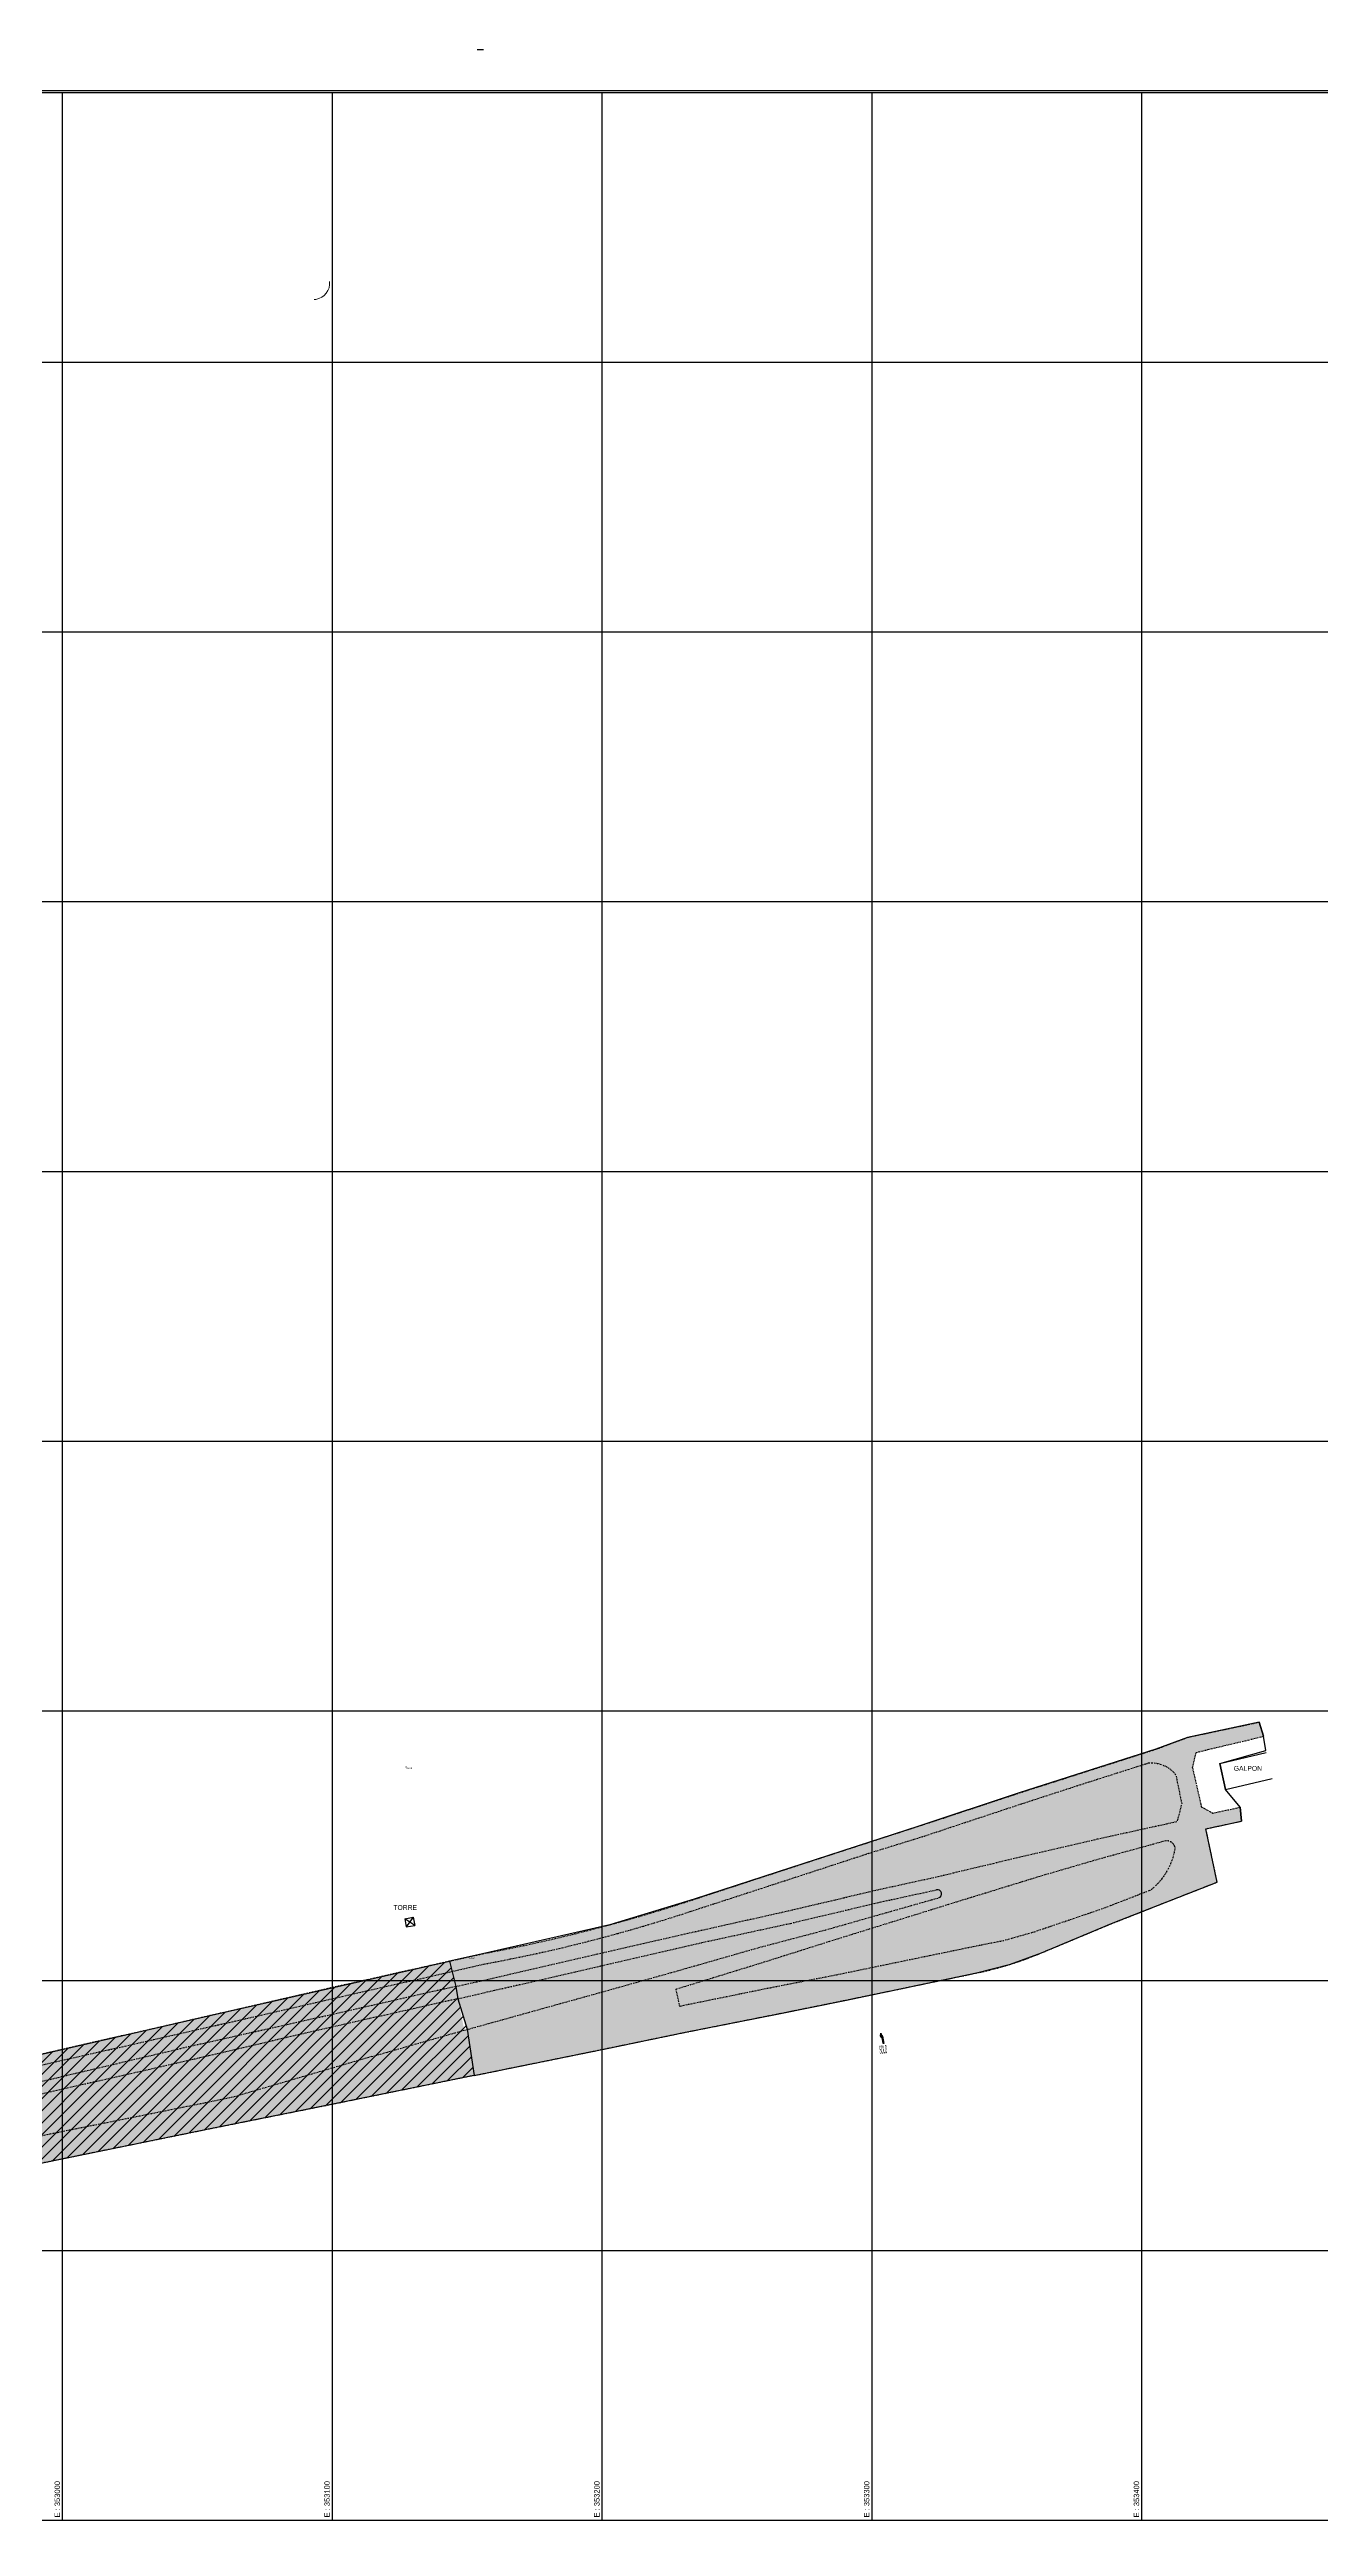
# Model space of a CAD drawing. Extents: x 350769 to 354978, y 6304672 to 6307963.
# Drawn here: x 352995 to 353466, y 6305298 to 6306216 of the extents above; entities that cross this region are included whole.
import ezdxf
from ezdxf.enums import TextEntityAlignment as Align

# ---------------------------------------------------------------- set-up
doc = ezdxf.new("R2010")
doc.units = 0
for name, pattern in [('ACAD_ISO03W100', [30, 12, -18]), ('DASHED', [19.05, 12.7, -6.35]), ('DIVIDE', [1.25, 0.5, -0.25, 0, -0.25, 0, -0.25]), ('JPG_DASHDOT', [1, 0.5, -0.25, 0, -0.25])]:
    doc.linetypes.add(name, pattern=pattern)
doc.layers.get('0').update_dxf_attribs({"linetype": 'CONTINUOUS'})
for name, color, linetype in [('-LAMINA 1_1250', 1, 'CONTINUOUS'), ('0-LEVANTAMIENTO 2020.OCT', 211, 'CONTINUOUS'), ('0-LEVANTAMIENTO 2020.SEP', 252, 'CONTINUOUS'), ('00_Demarcacion Existente', 252, 'CONTINUOUS'), ('03_Pav ext_HCV', 34, 'CONTINUOUS'), ('1-coordenadas', 8, 'CONTINUOUS'), ('1-GALPON', 7, 'CONTINUOUS'), ('1-LINEA DE CIERRO', 7, 'DIVIDE'), ('1-PAVIMENTO', 161, 'CONTINUOUS'), ('2-ACHURADO JARDINERA', 252, 'CONTINUOUS'), ('2-ACHURADO RADIER', 9, 'CONTINUOUS'), ('GYS_DEMARCACION', 2, 'CONTINUOUS'), ('TOP-URB-SOLERAS', 2, 'JPG_DASHDOT'), ('V-NODE-TEXT4', 4, 'CONTINUOUS')]:
    doc.layers.add(name, color=color, linetype=linetype)
doc.layers.add('0_ASD_SOLERA NUEVA', color=31, linetype='CONTINUOUS', lineweight=13)
doc.styles.add('A', font='arial.ttf', dxfattribs={"height": 2})
doc.styles.add('Arial', font='arial.ttf', dxfattribs={"height": 10})

# ---------------------------------------------------------------- blocks, each defined once
blk = doc.blocks.new('COORDENADAS')
at = {"layer": '-LAMINA 1_1250'}
blk.add_lwpolyline([(0, 0), (1436.25, 0), (1436.25, -923.479), (0, -923.479)], close=True, dxfattribs=at)
at = {"layer": '1-coordenadas'}
for p, q in [((20, -0.625), (1420, -0.625)), ((820, -900.625), (820, -0.625)), ((920, -900.625), (920, -0.625)), ((1020, -900.625), (1020, -0.625)), ((1120, -900.625), (1120, -0.625)), ((1220, -900.625), (1220, -0.625)), ((20, -100.625), (1420, -100.625)), ((20, -200.625), (1420, -200.625)), ((20, -300.625), (1420, -300.625)), ((20, -400.625), (1420, -400.625)), ((20, -500.625), (1420, -500.625)), ((20, -600.625), (1420, -600.625)), ((20, -700.625), (1420, -700.625)), ((20, -800.625), (1420, -800.625)), ((20, -900.625), (1420, -900.625))]:
    blk.add_line(p, q, dxfattribs=at)
blk = doc.blocks.new('*U819', base_point=(353150.45, 6305508.78))
at = {"layer": 'V-NODE-TEXT4', "lineweight": -2}
for p, q in [((353150.41, 6305508.74), (353150.5, 6305508.83)), ((353150.41, 6305508.83), (353150.5, 6305508.74))]:
    blk.add_line(p, q, dxfattribs=at)
blk.add_circle((353150.45, 6305508.78), 0.0318, dxfattribs=at)
at = {"layer": 'V-NODE-TEXT4', "linetype": 'ByBlock', "style": 'A'}
for s, insert, char_height, attachment_point in [('9', (353150.53, 6305508.84), 0.0635, 7), ('687.00', (353150.53, 6305508.81), 0.0635, 1), ('-OC2', (353150.53, 6305508.7), 0.635, 1)]:
    blk.add_mtext(s, dxfattribs=dict(at, insert=insert, char_height=char_height, attachment_point=attachment_point))
blk = doc.blocks.new('*U820', base_point=(353127.34, 6305579.2))
at = {"layer": 'V-NODE-TEXT4', "lineweight": -2}
for p, q in [((353127.29, 6305579.16), (353127.38, 6305579.25)), ((353127.29, 6305579.25), (353127.38, 6305579.16))]:
    blk.add_line(p, q, dxfattribs=at)
blk.add_circle((353127.34, 6305579.2), 0.0318, dxfattribs=at)
at = {"layer": 'V-NODE-TEXT4', "linetype": 'ByBlock', "style": 'A'}
for s, insert, char_height, attachment_point in [('686.89', (353127.41, 6305579.23), 0.0635, 1), ('111', (353127.41, 6305579.27), 0.0635, 7), ('-OC1', (353127.41, 6305579.13), 0.635, 1)]:
    blk.add_mtext(s, dxfattribs=dict(at, insert=insert, char_height=char_height, attachment_point=attachment_point))
blk = doc.blocks.new('FIZQ')
at = {"layer": 'GYS_DEMARCACION', "linetype": 'Continuous'}
h = blk.add_hatch(color=0, dxfattribs=at)
edge = h.paths.add_edge_path()
edge.add_line((-0.27, 2.25), (-0.57, 3.01))
edge.add_line((-0.57, 3.01), (-0.27, 4.01))
edge.add_line((-0.27, 4.01), (-0.27, 3.21))
edge.add_arc((-0.28, 2.87), 0.333, -11.83962, 87.94377, ccw=False)
edge.add_line((0.05, 2.81), (0.15, 0))
edge.add_line((0.15, 0), (-0.15, 0))
edge.add_line((-0.15, 0), (-0.06, 2.43))
edge.add_arc((-0.36, 2.51), 0.306, 345.18928, 433.21492)
edge.add_line((-0.27, 2.81), (-0.27, 2.25))
at = {"layer": 'GYS_DEMARCACION', "color": 0, "linetype": 'Continuous'}
blk.add_lwpolyline([(-0.27, 2.25), (-0.57, 3.01), (-0.27, 4.01), (-0.27, 3.21, -0.465158), (0.05, 2.81), (0.15, 0), (-0.15, 0), (-0.06, 2.43, 0.404156), (-0.27, 2.81)], format="xyb", close=True, dxfattribs=at)
blk = doc.blocks.new('*U1241')
at = {"color": 0, "linetype": 'Continuous'}
blk.add_blockref('FIZQ', (0, 0), dxfattribs=at)

msp = doc.modelspace()

# ---------------------------------------------------------------- hatches: boundary and pattern name
at = {"layer": '0-LEVANTAMIENTO 2020.OCT'}
h = msp.add_hatch(dxfattribs=at)
h.set_pattern_fill('ANSI31', color=256)
h.paths.add_polyline_path([(353145.758, 6305497.876), (353143.394, 6305507.199), (353058.382, 6305487.892), (353001.864, 6305474.938), (352951.314, 6305463.342), (352910.612, 6305454.161), (352850.569, 6305440.52), (352805.353, 6305430.583), (352769.908, 6305423.921), (352732.876, 6305417.112), (352728.417, 6305418.138), (352731.176, 6305425.01), (352727.087, 6305428.871), (352724.943, 6305427.042), (352705.199, 6305433.549), (352703.247, 6305437.495), (352701.637, 6305437.786), (352607.857, 6305400.821), (352612.725, 6305393.448), (352610.749, 6305389.058), (352611.642, 6305384.925), (352615.033, 6305355.756), (352670.451, 6305366.922), (352719.255, 6305376.912), (352761.019, 6305385.477), (352812.049, 6305395.712), (352858.796, 6305405.308), (352905.963, 6305414.799), (352951.001, 6305423.993), (352999.781, 6305433.872), (353055.242, 6305445.151), (353102.001, 6305454.541), (353152.584, 6305464.876), (353149.9, 6305482.025), (353146.47, 6305493.302)])
at = {"layer": '0-LEVANTAMIENTO 2020.SEP'}
h = msp.add_hatch(dxfattribs=at)
h.set_pattern_fill('ANSI31', color=256)
h.paths.add_polyline_path([(352670.451, 6305366.922), (352615.033, 6305355.756), (352611.642, 6305384.925), (352610.749, 6305389.058), (352612.725, 6305393.448), (352607.857, 6305400.821), (352701.637, 6305437.786), (352703.247, 6305437.495), (352705.199, 6305433.549), (352723.88, 6305427.392), (352725.365, 6305427.402), (352727.087, 6305428.871), (352731.176, 6305425.01), (352728.645, 6305418.705), (352729.479, 6305417.894), (352732.786, 6305417.133), (352735.431, 6305417.582), (352769.908, 6305423.921), (352805.353, 6305430.583), (352850.569, 6305440.52), (352910.612, 6305454.161), (352951.314, 6305463.342), (353001.864, 6305474.938), (353058.382, 6305487.892), (353143.394, 6305507.199), (353145.758, 6305497.876), (353146.47, 6305493.302), (353149.9, 6305482.025), (353152.584, 6305464.876), (353102.001, 6305454.541), (353055.242, 6305445.151), (352999.781, 6305433.872), (352951.001, 6305423.993), (352905.963, 6305414.799), (352858.796, 6305405.308), (352812.049, 6305395.712), (352761.019, 6305385.477), (352719.255, 6305376.912)])
at = {"layer": '2-ACHURADO JARDINERA'}
h = msp.add_hatch(dxfattribs=at)
h.set_pattern_fill('CROSS', color=256, scale=0.25)
h.paths.add_polyline_path([(353360.501, 6305547.221), (353383.544, 6305552.541), (353413.043, 6305559.01), (353414.78, 6305565.599), (353412.585, 6305576.305, 0.2578174), (353402.421, 6305580.695), (353378.253, 6305572.993), (353355.51, 6305565.61), (353318.821, 6305553.435), (353298.869, 6305547.253), (353266.662, 6305536.729), (353234.541, 6305526.272, -0.0351971), (353156.045, 6305506.128), (353144.258, 6305503.395), (353145.765, 6305497.85), (353157.242, 6305500.409), (353198.305, 6305509.965), (353235.936, 6305518.519), (353268.863, 6305525.875), (353302.146, 6305533.714), (353324.249, 6305538.568)])
h = msp.add_hatch(dxfattribs=at)
h.set_pattern_fill('CROSS', color=256, scale=0.25)
h.paths.add_polyline_path([(353336.342, 6305512.333), (353348.78, 6305514.783), (353360.095, 6305518.008), (353385.65, 6305526.701), (353403.318, 6305533.562, 0.1837517), (353412.229, 6305548.899, 0.5606122), (353407.683, 6305551.617), (353385.259, 6305545.469), (353363.707, 6305539.207), (353331.967, 6305529.444), (353283.618, 6305514.409), (353259.641, 6305506.824), (353227.378, 6305496.891), (353228.719, 6305490.468), (353262.178, 6305497.278), (353287.264, 6305502.17)])
h = msp.add_hatch(dxfattribs=at)
h.set_pattern_fill('CROSS', color=256, scale=0.25)
h.paths.add_polyline_path([(353282.596, 6305518.774), (353324.662, 6305530.723, 0.9692856), (353323.92, 6305533.685), (353302.819, 6305529.091), (353269.74, 6305521.251), (353236.918, 6305514.116), (353199.473, 6305505.45), (353157.37, 6305495.817), (353146.47, 6305493.302), (353149.935, 6305481.911), (353174.74, 6305488.812), (353196.679, 6305494.919), (353225.618, 6305503.012), (353257.98, 6305512.267)])
h = msp.add_hatch(dxfattribs=at)
h.set_pattern_fill('CROSS', color=256, scale=0.25)
h.paths.add_polyline_path([(352807.58, 6305421.813), (352857.313, 6305432.478), (352902.068, 6305442.569), (352944.352, 6305451.754), (352994.7, 6305463.164), (353046.903, 6305475.514), (353092.39, 6305485.729), (353145.758, 6305497.876), (353144.258, 6305503.395), (353100.244, 6305493.41), (353059.279, 6305483.986), (353001.811, 6305470.928), (352950.675, 6305459.264), (352912.85, 6305450.546), (352850.724, 6305436.562), (352806.099, 6305426.903), (352769.806, 6305419.924), (352732.226, 6305412.88), (352692.279, 6305405.033), (352665.568, 6305399.969), (352618.739, 6305391.031, 0.3546275), (352616.291, 6305386.209), (352665.262, 6305394.306), (352713.933, 6305403.621), (352757.54, 6305411.682)])
h = msp.add_hatch(dxfattribs=at)
h.set_pattern_fill('CROSS', color=256, scale=0.25)
edge = h.paths.add_edge_path()
edge.add_line((353143.074, 6305480.003), (353148.882, 6305481.723))
edge.add_line((353148.882, 6305481.723), (353146.47, 6305493.302))
edge.add_line((353146.47, 6305493.302), (353093.152, 6305481.277))
edge.add_line((353093.152, 6305481.277), (353048.229, 6305470.72))
edge.add_line((353048.229, 6305470.72), (352995.652, 6305458.757))
edge.add_line((352995.652, 6305458.757), (352945.972, 6305447.39))
edge.add_line((352945.972, 6305447.39), (352902.832, 6305437.649))
edge.add_line((352902.832, 6305437.649), (352858.107, 6305427.58))
edge.add_line((352858.107, 6305427.58), (352808.548, 6305416.922))
edge.add_line((352808.548, 6305416.922), (352758.228, 6305407.22))
edge.add_line((352758.228, 6305407.22), (352715.498, 6305399.08))
edge.add_line((352715.498, 6305399.08), (352666.18, 6305389.17))
edge.add_line((352666.18, 6305389.17), (352630.985, 6305382.073))
edge.add_arc((352633.263, 6305369.826), 12.457, 100.538802, 166.140721)
edge.add_arc((352624.225, 6305372.056), 3.148, 166.140721, 234.206194)
edge.add_arc((352627.06, 6305380.902), 12.321, 247.697394, 283.878493)
edge.add_line((352630.015, 6305368.941), (352668.694, 6305376.743))
edge.add_line((352668.694, 6305376.743), (352717.109, 6305386.55))
edge.add_line((352717.109, 6305386.55), (352759.295, 6305395.212))
edge.add_line((352759.295, 6305395.212), (352809.818, 6305405.374))
edge.add_line((352809.818, 6305405.374), (352905.734, 6305424.801))
edge.add_line((352905.734, 6305424.801), (352948.975, 6305433.696))
edge.add_line((352948.975, 6305433.696), (352998.108, 6305443.775))
edge.add_line((352998.108, 6305443.775), (353052.822, 6305454.779))
edge.add_line((353052.822, 6305454.779), (353064.913, 6305457.319))
edge.add_line((353064.913, 6305457.319), (353066.254, 6305457.586))
edge.add_line((353066.254, 6305457.586), (353114.574, 6305471.872))
edge.add_line((353114.574, 6305471.872), (353143.074, 6305480.003))
at = {"layer": '2-ACHURADO RADIER'}
h = msp.add_hatch(color=256, dxfattribs=at)
h.dxf.hatch_style = 1
h.paths.add_polyline_path([(353423.755, 6305556.294), (353436.953, 6305559.132), (353436.438, 6305564.296), (353426.323, 6305562.121), (353422.048, 6305564.421), (353418.796, 6305578.85), (353420.118, 6305584.625), (353445.135, 6305590.583), (353443.537, 6305595.831), (353416.902, 6305590.184), (353405.236, 6305585.794), (353354.574, 6305569.593, -0.0022461), (353298.261, 6305551.125, 0.0008466), (353234.105, 6305530.16, -0.0342826), (353155.578, 6305509.978), (353143.394, 6305507.199), (353144.258, 6305503.395), (353156.045, 6305506.128, 0.0351971), (353234.541, 6305526.272), (353266.662, 6305536.729), (353298.869, 6305547.253), (353318.821, 6305553.435), (353355.51, 6305565.61), (353378.253, 6305572.993), (353402.421, 6305580.695, -0.2578174), (353412.585, 6305576.305), (353414.78, 6305565.599), (353413.043, 6305559.01), (353383.544, 6305552.541), (353360.501, 6305547.221), (353324.249, 6305538.568), (353302.146, 6305533.714), (353268.863, 6305525.875), (353235.936, 6305518.519), (353198.305, 6305509.965), (353157.242, 6305500.409), (353145.762, 6305497.849), (353146.47, 6305493.302), (353157.37, 6305495.817), (353199.473, 6305505.45), (353236.918, 6305514.116), (353269.74, 6305521.251), (353302.819, 6305529.091), (353323.92, 6305533.685, -0.9692856), (353324.662, 6305530.723), (353282.596, 6305518.774), (353257.98, 6305512.267), (353225.618, 6305503.012), (353196.679, 6305494.919), (353174.74, 6305488.812), (353149.908, 6305481.904), (353150.389, 6305474.486), (353152.584, 6305464.876), (353180.428, 6305470.531), (353202.452, 6305475.019), (353230.865, 6305480.876), (353264.821, 6305487.634), (353289.906, 6305492.705), (353338.773, 6305502.843, 0.0497728), (353362.853, 6305510.35), (353388.784, 6305521.158), (353427.901, 6305536.557)])
h.paths.add_polyline_path([(353363.707, 6305539.207), (353385.259, 6305545.469), (353408.963, 6305551.968, -0.4266005), (353412.229, 6305548.899, -0.1837517), (353403.318, 6305533.562), (353385.65, 6305526.701), (353360.095, 6305518.008), (353348.78, 6305514.783), (353336.342, 6305512.333), (353287.264, 6305502.17), (353262.178, 6305497.278), (353228.719, 6305490.468), (353227.378, 6305496.891), (353259.641, 6305506.824), (353283.618, 6305514.409), (353331.967, 6305529.444)], flags=16)
h = msp.add_hatch(color=256, dxfattribs=at)
h.dxf.hatch_style = 1
edge = h.paths.add_edge_path()
edge.add_line((353066.254, 6305457.586), (353114.574, 6305471.872))
edge.add_line((353114.574, 6305471.872), (353143.074, 6305480.003))
edge.add_line((353143.074, 6305480.003), (353149.8, 6305481.995))
edge.add_line((353149.8, 6305481.995), (353149.8, 6305481.925))
edge.add_line((353149.8, 6305481.925), (353149.906, 6305481.925))
edge.add_line((353149.906, 6305481.925), (353150.383, 6305474.586))
edge.add_line((353150.383, 6305474.586), (353150.289, 6305474.586))
edge.add_line((353150.289, 6305474.586), (353150.289, 6305474.466))
edge.add_line((353150.289, 6305474.466), (353150.389, 6305474.486))
edge.add_line((353150.389, 6305474.486), (353152.584, 6305464.876))
edge.add_line((353152.584, 6305464.876), (353102.001, 6305454.541))
edge.add_line((353102.001, 6305454.541), (353055.242, 6305445.151))
edge.add_line((353055.242, 6305445.151), (352999.781, 6305433.872))
edge.add_line((352999.781, 6305433.872), (352951.001, 6305423.993))
edge.add_line((352951.001, 6305423.993), (352905.963, 6305414.799))
edge.add_line((352905.963, 6305414.799), (352861.036, 6305405.712))
edge.add_line((352861.036, 6305405.712), (352858.796, 6305405.308))
edge.add_line((352858.796, 6305405.308), (352812.049, 6305395.712))
edge.add_line((352812.049, 6305395.712), (352761.019, 6305385.477))
edge.add_line((352761.019, 6305385.477), (352719.255, 6305376.912))
edge.add_line((352719.255, 6305376.912), (352670.451, 6305366.922))
edge.add_line((352670.451, 6305366.922), (352615.033, 6305355.756))
edge.add_line((352615.033, 6305355.756), (352611.642, 6305384.925))
edge.add_arc((352617.958, 6305388.453), 7.235, 136.332945, 209.18376, ccw=False)
edge.add_line((352612.725, 6305393.448), (352607.857, 6305400.821))
edge.add_line((352607.857, 6305400.821), (352701.637, 6305437.786))
edge.add_line((352701.637, 6305437.786), (352703.247, 6305437.495))
edge.add_line((352703.247, 6305437.495), (352705.199, 6305433.549))
edge.add_line((352705.199, 6305433.549), (352723.88, 6305427.392))
edge.add_arc((352724.605, 6305430.037), 2.742, 254.677209, 334.839079)
edge.add_line((352727.087, 6305428.871), (352731.176, 6305425.01))
edge.add_line((352731.176, 6305425.01), (352728.645, 6305418.705))
edge.add_arc((352730.267, 6305419.538), 1.823, 207.196291, 244.405797)
edge.add_arc((352732.83, 6305424.89), 7.757, 244.405797, 289.59288)
edge.add_line((352735.431, 6305417.582), (352769.908, 6305423.921))
edge.add_line((352769.908, 6305423.921), (352805.353, 6305430.583))
edge.add_line((352805.353, 6305430.583), (352850.569, 6305440.52))
edge.add_line((352850.569, 6305440.52), (352910.612, 6305454.161))
edge.add_line((352910.612, 6305454.161), (352951.314, 6305463.342))
edge.add_line((352951.314, 6305463.342), (353001.864, 6305474.938))
edge.add_line((353001.864, 6305474.938), (353058.382, 6305487.892))
edge.add_line((353058.382, 6305487.892), (353099.33, 6305497.28))
edge.add_line((353099.33, 6305497.28), (353143.394, 6305507.199))
edge.add_line((353143.394, 6305507.199), (353144.258, 6305503.395))
edge.add_line((353144.258, 6305503.395), (353100.244, 6305493.41))
edge.add_line((353100.244, 6305493.41), (353059.279, 6305483.986))
edge.add_line((353059.279, 6305483.986), (353001.811, 6305470.928))
edge.add_line((353001.811, 6305470.928), (352950.675, 6305459.264))
edge.add_line((352950.675, 6305459.264), (352912.85, 6305450.546))
edge.add_line((352912.85, 6305450.546), (352850.724, 6305436.562))
edge.add_line((352850.724, 6305436.562), (352806.099, 6305426.903))
edge.add_line((352806.099, 6305426.903), (352769.806, 6305419.924))
edge.add_line((352769.806, 6305419.924), (352732.226, 6305412.88))
edge.add_line((352732.226, 6305412.88), (352692.279, 6305405.033))
edge.add_line((352692.279, 6305405.033), (352665.568, 6305399.969))
edge.add_line((352665.568, 6305399.969), (352618.739, 6305391.031))
edge.add_arc((352620.487, 6305387.111), 4.292, 114.03251, 192.136125)
edge.add_line((352616.291, 6305386.209), (352665.262, 6305394.306))
edge.add_line((352665.262, 6305394.306), (352713.933, 6305403.621))
edge.add_line((352713.933, 6305403.621), (352757.54, 6305411.682))
edge.add_line((352757.54, 6305411.682), (352807.58, 6305421.813))
edge.add_line((352807.58, 6305421.813), (352857.313, 6305432.478))
edge.add_line((352857.313, 6305432.478), (352902.068, 6305442.569))
edge.add_line((352902.068, 6305442.569), (352944.352, 6305451.754))
edge.add_line((352944.352, 6305451.754), (352994.7, 6305463.164))
edge.add_line((352994.7, 6305463.164), (353046.903, 6305475.514))
edge.add_line((353046.903, 6305475.514), (353092.39, 6305485.729))
edge.add_line((353092.39, 6305485.729), (353145.758, 6305497.876))
edge.add_line((353145.758, 6305497.876), (353146.47, 6305493.302))
edge.add_line((353146.47, 6305493.302), (353093.152, 6305481.277))
edge.add_line((353093.152, 6305481.277), (353048.229, 6305470.72))
edge.add_line((353048.229, 6305470.72), (352995.652, 6305458.757))
edge.add_line((352995.652, 6305458.757), (352945.972, 6305447.39))
edge.add_line((352945.972, 6305447.39), (352902.832, 6305437.649))
edge.add_line((352902.832, 6305437.649), (352858.107, 6305427.58))
edge.add_line((352858.107, 6305427.58), (352808.548, 6305416.922))
edge.add_line((352808.548, 6305416.922), (352758.228, 6305407.22))
edge.add_line((352758.228, 6305407.22), (352715.498, 6305399.08))
edge.add_line((352715.498, 6305399.08), (352666.18, 6305389.17))
edge.add_line((352666.18, 6305389.17), (352630.985, 6305382.073))
edge.add_arc((352633.263, 6305369.826), 12.457, 100.538802, 166.140721)
edge.add_arc((352624.225, 6305372.056), 3.148, 166.140721, 234.206194)
edge.add_arc((352627.06, 6305380.902), 12.321, 247.697394, 283.878493)
edge.add_line((352630.015, 6305368.941), (352668.694, 6305376.743))
edge.add_line((352668.694, 6305376.743), (352717.109, 6305386.55))
edge.add_line((352717.109, 6305386.55), (352759.295, 6305395.212))
edge.add_line((352759.295, 6305395.212), (352809.818, 6305405.374))
edge.add_line((352809.818, 6305405.374), (352905.734, 6305424.801))
edge.add_line((352905.734, 6305424.801), (352948.975, 6305433.696))
edge.add_line((352948.975, 6305433.696), (352998.108, 6305443.775))
edge.add_line((352998.108, 6305443.775), (353052.822, 6305454.779))
edge.add_line((353052.822, 6305454.779), (353064.913, 6305457.319))
edge.add_line((353064.913, 6305457.319), (353066.254, 6305457.586))
h.paths.add_polyline_path([(352629.111, 6305402.964), (352687.245, 6305425.612), (352691.355, 6305408.999), (352630.45, 6305397.3)], flags=16)

# ---------------------------------------------------------------- linework, layer by layer
for p, q in [((353126.821, 6305522.973), (353129.944, 6305523.547)), ((353126.821, 6305522.973), (353127.358, 6305519.911)), ((353130.481, 6305520.485), (353126.821, 6305522.973)), ((353129.944, 6305523.547), (353127.358, 6305519.911)), ((353129.944, 6305523.547), (353130.481, 6305520.485)), ((353127.358, 6305519.911), (353130.481, 6305520.485))]:
    msp.add_line(p, q)
msp.add_lwpolyline([(353153.587, 6306215.865), (353155.99, 6306215.865)])
at = {"layer": '0-LEVANTAMIENTO 2020.OCT'}
msp.add_lwpolyline([(353155.578, 6305509.978), (353143.394, 6305507.199), (353145.758, 6305497.876), (353146.47, 6305493.302), (353149.9, 6305482.025), (353152.584, 6305464.876), (353180.428, 6305470.531), (353202.452, 6305475.019), (353230.865, 6305480.876), (353264.821, 6305487.634), (353289.906, 6305492.705), (353338.773, 6305502.843), (353351.366, 6305506.112), (353362.853, 6305510.35), (353388.784, 6305521.158), (353427.901, 6305536.557), (353423.755, 6305556.294), (353436.953, 6305559.132), (353436.438, 6305564.296), (353430.972, 6305570.833), (353428.851, 6305580.528), (353445.983, 6305585.29), (353445.135, 6305590.583), (353443.537, 6305595.831), (353416.898, 6305590.192), (353405.236, 6305585.794), (353354.574, 6305569.593), (353317.284, 6305557.301), (353298.261, 6305551.125), (353264.887, 6305540.249), (353234.105, 6305530.16), (353202.765, 6305520.724), (353155.578, 6305509.978)], dxfattribs=at)
at = {"layer": '0-LEVANTAMIENTO 2020.SEP', "flags": 128}
msp.add_lwpolyline([(352951.314, 6305463.342), (353001.864, 6305474.938), (353058.382, 6305487.892), (353143.394, 6305507.199), (353145.758, 6305497.876), (353146.47, 6305493.302), (353149.9, 6305482.025), (353152.584, 6305464.876), (353102.001, 6305454.541), (353055.242, 6305445.151), (352999.781, 6305433.872), (352951.001, 6305423.993)], dxfattribs=at)
at = {"layer": '0_ASD_SOLERA NUEVA'}
msp.add_lwpolyline([(353098.911, 6306129.936, -0.4093703), (353093.79, 6306123.259), (353093.192, 6306123.175, 0)], format="xyb", dxfattribs=at)
at = {"layer": '1-GALPON'}
for p, q in [((353443.537, 6305595.831), (353445.135, 6305590.583)), ((353428.851, 6305580.528), (353446.144, 6305584.609)), ((353428.851, 6305580.528), (353430.972, 6305570.833)), ((353430.972, 6305570.833), (353448.265, 6305574.914)), ((353436.438, 6305564.296), (353436.953, 6305559.132))]:
    msp.add_line(p, q, dxfattribs=at)
at = {"layer": '1-PAVIMENTO'}
msp.add_arc((353324.245, 6305532.192), 1.528, 285.857151, 102.282935, dxfattribs=at)
at = {"layer": 'TOP-URB-SOLERAS'}
for p, q in [((353418.796, 6305578.85), (353422.048, 6305564.421)), ((353422.048, 6305564.421), (353426.323, 6305562.121)), ((353423.755, 6305556.294), (353436.953, 6305559.132)), ((353426.323, 6305562.121), (353436.438, 6305564.296)), ((353427.901, 6305536.557), (353423.755, 6305556.294)), ((353302.819, 6305529.091), (353323.92, 6305533.685)), ((353269.74, 6305521.251), (353302.819, 6305529.091)), ((353282.596, 6305518.774), (353324.662, 6305530.723)), ((353199.473, 6305505.45), (353236.918, 6305514.116)), ((353236.918, 6305514.116), (353269.74, 6305521.251)), ((353257.98, 6305512.267), (353282.596, 6305518.774)), ((353143.394, 6305507.199), (353155.578, 6305509.978)), ((353144.258, 6305503.395), (353156.045, 6305506.128)), ((353157.37, 6305495.817), (353199.473, 6305505.45)), ((353225.618, 6305503.012), (353257.98, 6305512.267)), ((353174.74, 6305488.812), (353196.679, 6305494.919)), ((353196.679, 6305494.919), (353225.618, 6305503.012)), ((353146.47, 6305493.302), (353093.152, 6305481.277)), ((353143.074, 6305480.003), (353174.74, 6305488.812)), ((353093.152, 6305481.277), (353048.229, 6305470.72)), ((353114.574, 6305471.872), (353143.074, 6305480.003)), ((353048.229, 6305470.72), (352995.652, 6305458.757)), ((353114.574, 6305471.872), (353064.913, 6305457.319)), ((353152.584, 6305464.876), (353180.428, 6305470.531)), ((352995.652, 6305458.757), (352945.972, 6305447.39)), ((352998.108, 6305443.775), (353052.822, 6305454.779)), ((353052.822, 6305454.779), (353064.913, 6305457.319)), ((352948.975, 6305433.696), (352998.108, 6305443.775))]:
    msp.add_line(p, q, dxfattribs=at)
at = {"layer": 'TOP-URB-SOLERAS', "flags": 128}
for points in [[(353155.578, 6305509.978, 0.0342826), (353234.105, 6305530.16, -0.0008466), (353298.261, 6305551.125, 0.0022461), (353354.574, 6305569.593), (353405.236, 6305585.794), (353416.902, 6305590.184)], [(353156.045, 6305506.128, 0.0351971), (353234.541, 6305526.272), (353266.662, 6305536.729), (353298.869, 6305547.253), (353318.821, 6305553.435), (353355.51, 6305565.61), (353378.253, 6305572.993), (353402.421, 6305580.695)], [(353402.421, 6305580.695, -0.2578174), (353412.585, 6305576.305), (353414.78, 6305565.599), (353413.043, 6305559.01)], [(353227.378, 6305496.891), (353259.641, 6305506.824), (353283.618, 6305514.409), (353331.967, 6305529.444), (353363.707, 6305539.207), (353385.259, 6305545.469), (353408.963, 6305551.968, -0.4266005), (353412.229, 6305548.899, -0.1837517), (353403.318, 6305533.562), (353385.65, 6305526.701), (353360.095, 6305518.008), (353348.78, 6305514.783), (353336.342, 6305512.333), (353287.264, 6305502.17), (353262.178, 6305497.278), (353228.719, 6305490.468), (353227.378, 6305496.891)], [(353180.428, 6305470.531), (353202.452, 6305475.019), (353230.865, 6305480.876), (353264.821, 6305487.634), (353289.906, 6305492.705), (353338.773, 6305502.843, 0.0497728), (353362.853, 6305510.35), (353388.784, 6305521.158), (353427.901, 6305536.557)], [(353143.394, 6305507.199), (353099.33, 6305497.28), (353058.382, 6305487.892), (353001.864, 6305474.938), (352951.314, 6305463.342), (352910.612, 6305454.161), (352850.569, 6305440.52), (352805.353, 6305430.583), (352769.908, 6305423.921), (352735.431, 6305417.582, -0.1997611), (352729.479, 6305417.894, -0.1637989), (352728.645, 6305418.705), (352731.176, 6305425.01), (352727.087, 6305428.871, -0.3647703), (352723.88, 6305427.392), (352705.199, 6305433.549), (352703.247, 6305437.495)], [(353145.758, 6305497.876), (353092.39, 6305485.729), (353046.903, 6305475.514), (352994.7, 6305463.164), (352944.352, 6305451.754), (352902.068, 6305442.569), (352857.313, 6305432.478), (352807.58, 6305421.813), (352757.54, 6305411.682), (352713.933, 6305403.621), (352665.262, 6305394.306), (352616.291, 6305386.209, -0.3546275), (352618.739, 6305391.031), (352665.568, 6305399.969), (352692.279, 6305405.033), (352732.226, 6305412.88), (352769.806, 6305419.924), (352806.099, 6305426.903), (352850.724, 6305436.562), (352912.85, 6305450.546), (352950.675, 6305459.264), (353001.811, 6305470.928), (353059.279, 6305483.986), (353100.244, 6305493.41), (353144.258, 6305503.395)], [(353152.584, 6305464.876), (353102.001, 6305454.541), (353055.242, 6305445.151), (352999.781, 6305433.872), (352951.001, 6305423.993), (352905.963, 6305414.799), (352861.036, 6305405.712), (352858.796, 6305405.308), (352812.049, 6305395.712), (352761.019, 6305385.477), (352719.255, 6305376.912), (352670.451, 6305366.922), (352615.033, 6305355.756), (352611.642, 6305384.925, -0.3681136), (352613.47, 6305394.127), (352664.648, 6305403.861), (352691.355, 6305408.999)]]:
    msp.add_lwpolyline(points, format="xyb", dxfattribs=at)
for points in [[(353416.902, 6305590.184), (353443.537, 6305595.831)], [(353420.118, 6305584.625), (353445.135, 6305590.583)], [(353418.796, 6305578.85), (353420.118, 6305584.625)], [(353157.242, 6305500.409), (353198.305, 6305509.965), (353235.936, 6305518.519), (353268.863, 6305525.875), (353302.146, 6305533.714), (353324.249, 6305538.568), (353360.501, 6305547.221), (353383.544, 6305552.541), (353413.043, 6305559.01)], [(353145.722, 6305497.84), (353157.242, 6305500.409)], [(353146.47, 6305493.302), (353157.37, 6305495.817)]]:
    msp.add_lwpolyline(points, dxfattribs=at)

# ---------------------------------------------------------------- block references
at = {"color": 252, "linetype": 'DASHED'}
msp.add_blockref('COORDENADAS', (352180, 6306200.625), dxfattribs=at)
for name, p in [('*U820', (353127.335, 6305579.203)), ('*U819', (353150.454, 6305508.781))]:
    msp.add_blockref(name, p)
at = {"layer": '03_Pav ext_HCV', "color": 210, "rotation": 9.151032918628665}
msp.add_blockref('*U1241', (353304.223, 6305476.671, -0.004), dxfattribs=at)

# ---------------------------------------------------------------- texts
at = {"layer": '00_Demarcacion Existente', "color": 210, "linetype": 'ACAD_ISO03W100', "ltscale": 0.25, "style": 'Arial', "width": 0.2}
msp.add_text('SOLO', height=3, rotation=6.015672, dxfattribs=at).set_placement((353304.311, 6305473.017), align=Align.CENTER)
at = {"layer": '1-coordenadas', "style": 'A'}
for s, p in [('E : 353000', (352999, 6305301)), ('E : 353100', (353099, 6305301)), ('E : 353200', (353199, 6305301)), ('E : 353300', (353299, 6305301)), ('E : 353400', (353399, 6305301))]:
    msp.add_text(s, height=2, rotation=90, dxfattribs=at).set_placement(p)
at = {"layer": '1-LINEA DE CIERRO', "style": 'A'}
for s, p in [('GALPON', (353434.078, 6305577.789)), ('TORRE', (353122.572, 6305526.229))]:
    msp.add_text(s, height=1.8, dxfattribs=at).set_placement(p)

doc.saveas('drawing.dxf')
